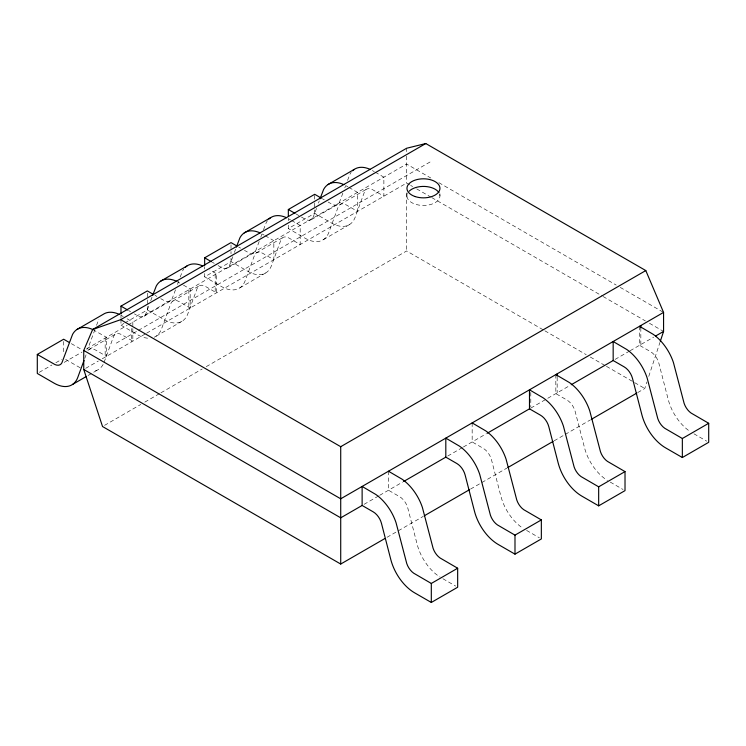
<?xml version="1.0" encoding="UTF-8"?>
<svg xmlns="http://www.w3.org/2000/svg" width="746" height="746" viewBox="0 0 746 746"><rect width="100%" height="100%" fill="white"/><g stroke="black" fill="none" stroke-linecap="round" stroke-linejoin="round"><path stroke-width="0.56" stroke-dasharray="3.73 2.8" d="M637.737 392.555L644.786 388.489L646.95 381.905M648.759 376.413L659.958 342.395M94.956 329.592L88.224 347.673A12.262 7.087 60 0 1 86.732 349.342M96.523 325.331L98.901 319.232M84.792 358.322L86.741 353.007M104.104 362.276L113.495 336.726A12.374 7.143 60 0 1 121.747 334.721L132.835 341.127L132.835 327.699M148.762 306.065L145.545 314.579A12.262 7.087 60 0 1 138.597 316.229L134.411 313.889M150.72 300.741L152.277 296.488M175.515 289.784L171.897 299.36A12.262 7.087 60 0 1 164.959 301.011L160.772 298.67M177.464 284.468L178.639 281.279M180.196 277.027L182.584 270.929A35.705 20.608 60 0 1 183.805 268.989M232.836 256.689L229.227 266.266A12.262 7.087 60 0 1 222.28 267.917L218.093 265.576M234.393 252.437L235.568 249.248M259.188 241.471L255.58 251.048A12.262 7.087 60 0 1 248.632 252.698L244.446 250.358M260.755 237.219L261.921 234.03M263.487 229.777L266.257 222.616A35.705 20.608 60 0 1 267.488 220.676M316.509 208.376L312.9 217.953A12.262 7.087 60 0 1 305.953 219.604L299.845 216.154M318.467 203.061L319.251 200.935M342.871 193.158L339.253 202.735A12.262 7.087 60 0 1 332.315 204.385L328.128 202.045M344.82 187.843L345.603 185.717M347.552 180.401L349.939 174.303A35.705 20.608 60 0 1 351.161 172.363M39.249 372.338L51.94 365.008M55.847 362.752L61.704 359.376M120.983 319.558L120.983 325.153L123.911 323.456M124.88 322.897L147.335 309.935L164.073 319.596A35.594 20.552 60 0 0 187.778 313.963L197.168 288.413A12.374 7.143 60 0 1 205.43 286.417L216.517 292.814L216.517 273.791L209.803 269.921M204.656 273.484L204.656 276.841L231.008 261.622L247.747 271.283A35.594 20.552 60 0 0 271.46 265.651L280.85 240.1A12.374 7.143 60 0 1 289.103 238.105L300.19 244.501L300.19 225.488L291.565 220.499M288.338 225.171L288.338 228.528L314.691 213.309L331.429 222.97A35.594 20.552 60 0 0 355.133 217.338L364.524 191.787A12.374 7.143 60 0 1 372.786 189.792L383.873 196.189L383.873 177.175L375.238 172.186M86.667 348.755L127.193 325.368M128.135 324.827L406.607 164.045L430.787 178.014M64.137 362.388L82.023 352.056M144.053 316.248L170.405 301.03M227.726 267.935L254.088 252.717M311.408 219.622L337.761 204.413M88.979 349.473L115.332 334.255M172.662 301.16L199.014 285.942M256.335 252.847L282.687 237.629M340.017 204.535L366.37 189.316M116.264 343.16L137.395 330.963M138.402 330.375L430.228 161.891M85.697 368.337L98.351 361.036M102.249 358.789L145.601 333.76M146.608 333.173L406.607 183.068L409.629 184.812M88.047 375.499L98.78 369.298M156.101 336.204L182.462 320.994M239.783 287.9L266.135 272.682M323.456 239.587L349.818 224.369M104.552 425.36L140.798 404.435M144.827 402.113L159.924 393.394M160.931 392.816L202.213 368.981M206.241 366.65L406.607 250.973L543.862 330.217M364.085 504.333L378.726 495.876M379.695 495.316L402.56 482.112M447.759 456.02L462.399 447.572M463.378 447.003L486.075 433.902M530.798 408.081L570.233 385.309M615.114 359.395L629.755 350.946M630.1 350.751L653.683 337.136M387.034 537.297L423.28 516.372M470.595 489.05L506.842 468.124M554.166 440.802L564.237 434.993M565.244 434.405L590.412 419.877M176.485 281.242L182.49 284.58M92.802 329.555L106.482 337.323L106.482 356.346L95.395 349.939A12.374 7.143 60 0 0 87.897 350.499M438.853 182.667L616.205 285.065M620.234 287.387L663.567 312.406M410.636 185.4L412.65 186.556M416.678 188.887L430.787 197.028M431.794 197.615L602.097 295.938M603.104 296.516L645.43 320.957M649.458 323.279L663.567 331.429M372.366 170.526L374.278 171.636M346.004 185.745L347.925 186.854M348.886 187.405L357.52 192.384L357.52 211.407L346.433 205.01A12.374 7.143 60 0 0 338.171 207.006L328.781 232.556A35.594 20.552 60 0 1 305.067 238.188L288.338 228.528M322.365 198.725L324.286 199.835M544.869 330.804L586.244 354.695M590.282 357.026L605.426 365.764M606.433 366.342L633.68 382.073M634.687 382.661L644.786 388.489M693.929 433.79L706.732 441.175M296.013 213.943L298.894 215.603M288.683 218.839L290.604 219.949M262.331 234.058L264.243 235.158M265.203 235.717L273.838 240.697L273.838 259.72L262.751 253.323A12.374 7.143 60 0 0 254.489 255.319L245.108 280.869A35.594 20.552 60 0 1 221.394 286.501L204.656 276.841M238.692 247.038L240.604 248.138M610.256 482.103L623.05 489.488M212.33 262.247L214.251 263.357M183.451 285.131L190.165 289.01L190.165 308.033L179.077 301.626A12.374 7.143 60 0 0 170.815 303.631L161.425 329.182A35.594 20.552 60 0 1 154.254 337.201M155.009 295.341L156.93 296.451M526.573 530.406L539.377 537.801M128.657 310.56L130.578 311.669M121.328 315.455L123.249 316.565M127.081 318.784L132.835 322.104L132.835 326.58M120.983 325.153L137.712 334.814A35.594 20.552 60 0 0 150.049 338.199M71.336 343.654L81.277 349.324A12.262 7.087 60 0 0 82.153 349.669M65.62 359.385L80.391 367.909M442.9 578.719L455.694 586.114M640.833 327.764L640.833 344.549M639.518 326.291L639.518 345.314L650.605 351.711A12.374 7.143 60 0 1 658.867 363.246L668.248 399.632A35.594 20.552 60 0 0 689.388 431.011M557.159 377.196L557.159 392.862M555.835 374.604L555.835 393.618L566.923 400.024A12.374 7.143 60 0 1 575.185 411.559L584.575 447.945A35.594 20.552 60 0 0 607.43 480.452M530.798 392.415L530.798 406.962M472.162 422.907L472.162 441.93L483.249 448.337A12.374 7.143 60 0 1 491.511 459.872L500.892 496.258A35.594 20.552 60 0 0 522.032 527.636M439.954 193.764L439.954 195.937M406.971 192.682L406.971 195.937M406.607 148.258L406.607 151.643M406.607 156.156L406.607 183.068M406.607 193.428L406.607 250.973M388.48 471.22L388.48 490.243L399.567 496.64A12.374 7.143 60 0 1 407.829 508.185L417.219 544.571A35.594 20.552 60 0 0 440.075 577.068M314.691 195.415L314.691 202.119M314.691 203.238L314.691 208.833M314.691 209.952L314.691 213.309M288.338 218.457L288.338 220.695M231.008 244.837L231.008 250.432M231.008 251.551L231.008 253.789M231.008 258.265L231.008 261.622M215.202 274.556L215.202 293.579M204.656 266.77L204.656 269.008M188.841 289.774L188.841 308.788M147.335 293.15L147.335 298.745M147.335 299.864L147.335 309.935M131.52 328.464L131.52 341.882M120.983 315.082L120.983 318.439M105.167 338.078L105.167 357.101M63.652 341.463L63.652 353.772M439.702 194.286A16.496 9.521 0 0 1 422.749 205.448A16.496 9.521 0 0 1 407.53 193.475M103.116 364.449A35.594 20.552 60 0 1 92.728 371.303"/><path stroke-width="1.12" d="M660.313 341.304L663.567 331.429L663.567 312.406L645.794 270.565L425.78 143.54L406.607 148.258L92.635 329.527L83.748 350.443L83.748 369.466L102.538 426.525L340.717 564.041L385.02 538.463M84.009 360.458L77.752 377.485A35.594 20.552 60 0 1 54.038 383.127L37.3 373.457L37.3 354.443L63.652 339.225L69.415 342.545M152.669 295.425L156.231 286.138A35.705 20.608 60 0 1 176.485 281.242M236.351 247.122L239.904 237.834A35.705 20.608 60 0 1 260.158 232.929M320.025 198.809L323.587 189.521A35.705 20.608 60 0 1 343.841 184.616M76.894 329.536L103.246 314.318A35.705 20.608 60 0 1 119.155 314.336M160.567 281.223L186.92 266.005M244.25 232.911L270.602 217.692M327.923 184.598L354.275 169.389M120.983 313.963L120.983 306.13L147.335 290.912L153.089 294.241M204.656 265.651L204.656 257.818L231.008 242.599L236.771 245.928M288.338 216.219L288.338 209.505L314.691 194.296L321.405 198.166M92.635 329.527L120.703 319.67L425.78 143.54M72.427 384.516L86.088 376.627M120.703 319.67L340.717 446.695L645.794 270.565M663.567 312.406L340.717 498.804L83.748 350.443M388.48 471.22L402.159 479.249A35.705 20.608 60 0 1 422.413 507.532L433.1 548.301A12.262 7.087 60 0 0 440.047 557.971L457.662 568.228L457.662 587.242L431.309 602.46L414.571 592.8A35.594 20.552 60 0 1 390.867 559.789L381.476 523.394A12.374 7.143 60 0 0 373.214 511.859L362.127 505.462L340.717 517.827L83.748 369.466M403.567 481.534L445.81 457.149L456.897 463.546A12.374 7.143 60 0 1 465.15 475.081L474.54 511.476A35.594 20.552 60 0 0 498.253 544.487L514.992 554.147L541.344 538.938L541.344 519.915L523.72 509.667A12.262 7.087 60 0 1 516.773 499.997L506.096 459.228A35.705 20.608 60 0 0 485.842 430.936L472.162 422.907M487.073 433.323L529.809 408.649M571.24 384.731L613.473 360.346M655.659 335.989L663.567 331.429M424.288 515.794L469.588 489.637M507.849 467.546L553.159 441.38M591.419 419.299L636.73 393.133M362.127 505.462L362.127 486.439L375.807 494.467A35.705 20.608 60 0 1 396.061 522.75L406.747 563.519A12.262 7.087 60 0 0 413.685 573.189L431.309 583.447L457.662 568.228M445.81 457.149L445.81 438.126L459.489 446.155A35.705 20.608 60 0 1 479.743 474.437L490.42 515.206A12.262 7.087 60 0 0 497.368 524.876L514.992 535.134L541.344 519.915M598.665 486.821L625.017 471.603L625.017 490.626L598.665 505.844L581.927 496.174A35.594 20.552 60 0 1 558.222 463.163L548.832 426.777A12.374 7.143 60 0 0 540.57 415.242L529.483 408.836L529.483 389.813L543.163 397.842A35.705 20.608 60 0 1 563.417 426.134L574.103 466.893A12.262 7.087 60 0 0 581.041 476.573L598.665 486.821L598.665 505.844M682.348 438.508L708.7 423.29L708.7 442.313L682.348 457.531L665.609 447.87A35.594 20.552 60 0 1 641.896 414.851L632.505 378.464A12.374 7.143 60 0 0 624.253 366.929L613.165 360.523L613.165 341.509L626.845 349.529A35.705 20.608 60 0 1 647.099 377.821L657.776 418.59A12.262 7.087 60 0 0 664.723 428.26L682.348 438.508L682.348 457.531M639.518 326.291L653.198 334.32A35.705 20.608 60 0 1 673.452 362.603L684.129 403.372A12.262 7.087 60 0 0 691.076 413.042L708.7 423.29M288.338 209.505L295.052 213.384M555.835 374.604L569.515 382.623A35.705 20.608 60 0 1 589.769 410.915L600.455 451.684A12.262 7.087 60 0 0 607.403 461.354L625.017 471.603M204.656 257.818L211.37 261.697M120.983 306.13L127.697 310.01M37.3 354.443L54.924 364.533A12.262 7.087 60 0 0 61.871 362.882L72.548 334.45A35.705 20.608 60 0 1 92.802 329.555M640.833 325.526L640.833 327.764M557.159 373.839L557.159 376.077M514.992 535.134L514.992 554.147M431.309 583.447L431.309 602.46M340.717 446.695L340.717 564.041M409.181 191.181A16.496 9.521 0 0 1 424.903 186.453A16.496 9.521 0 0 1 438.965 192.682M185.26 267.348A35.705 20.608 60 0 1 202.837 266.024M268.933 219.035A35.705 20.608 60 0 1 286.511 217.711M352.616 170.722A35.705 20.608 60 0 1 370.193 169.407M415.214 196.58A16.496 9.521 0 0 0 439.954 188.328A16.496 9.521 0 0 0 415.214 180.084A16.496 9.521 0 0 0 415.214 196.58"/></g></svg>
